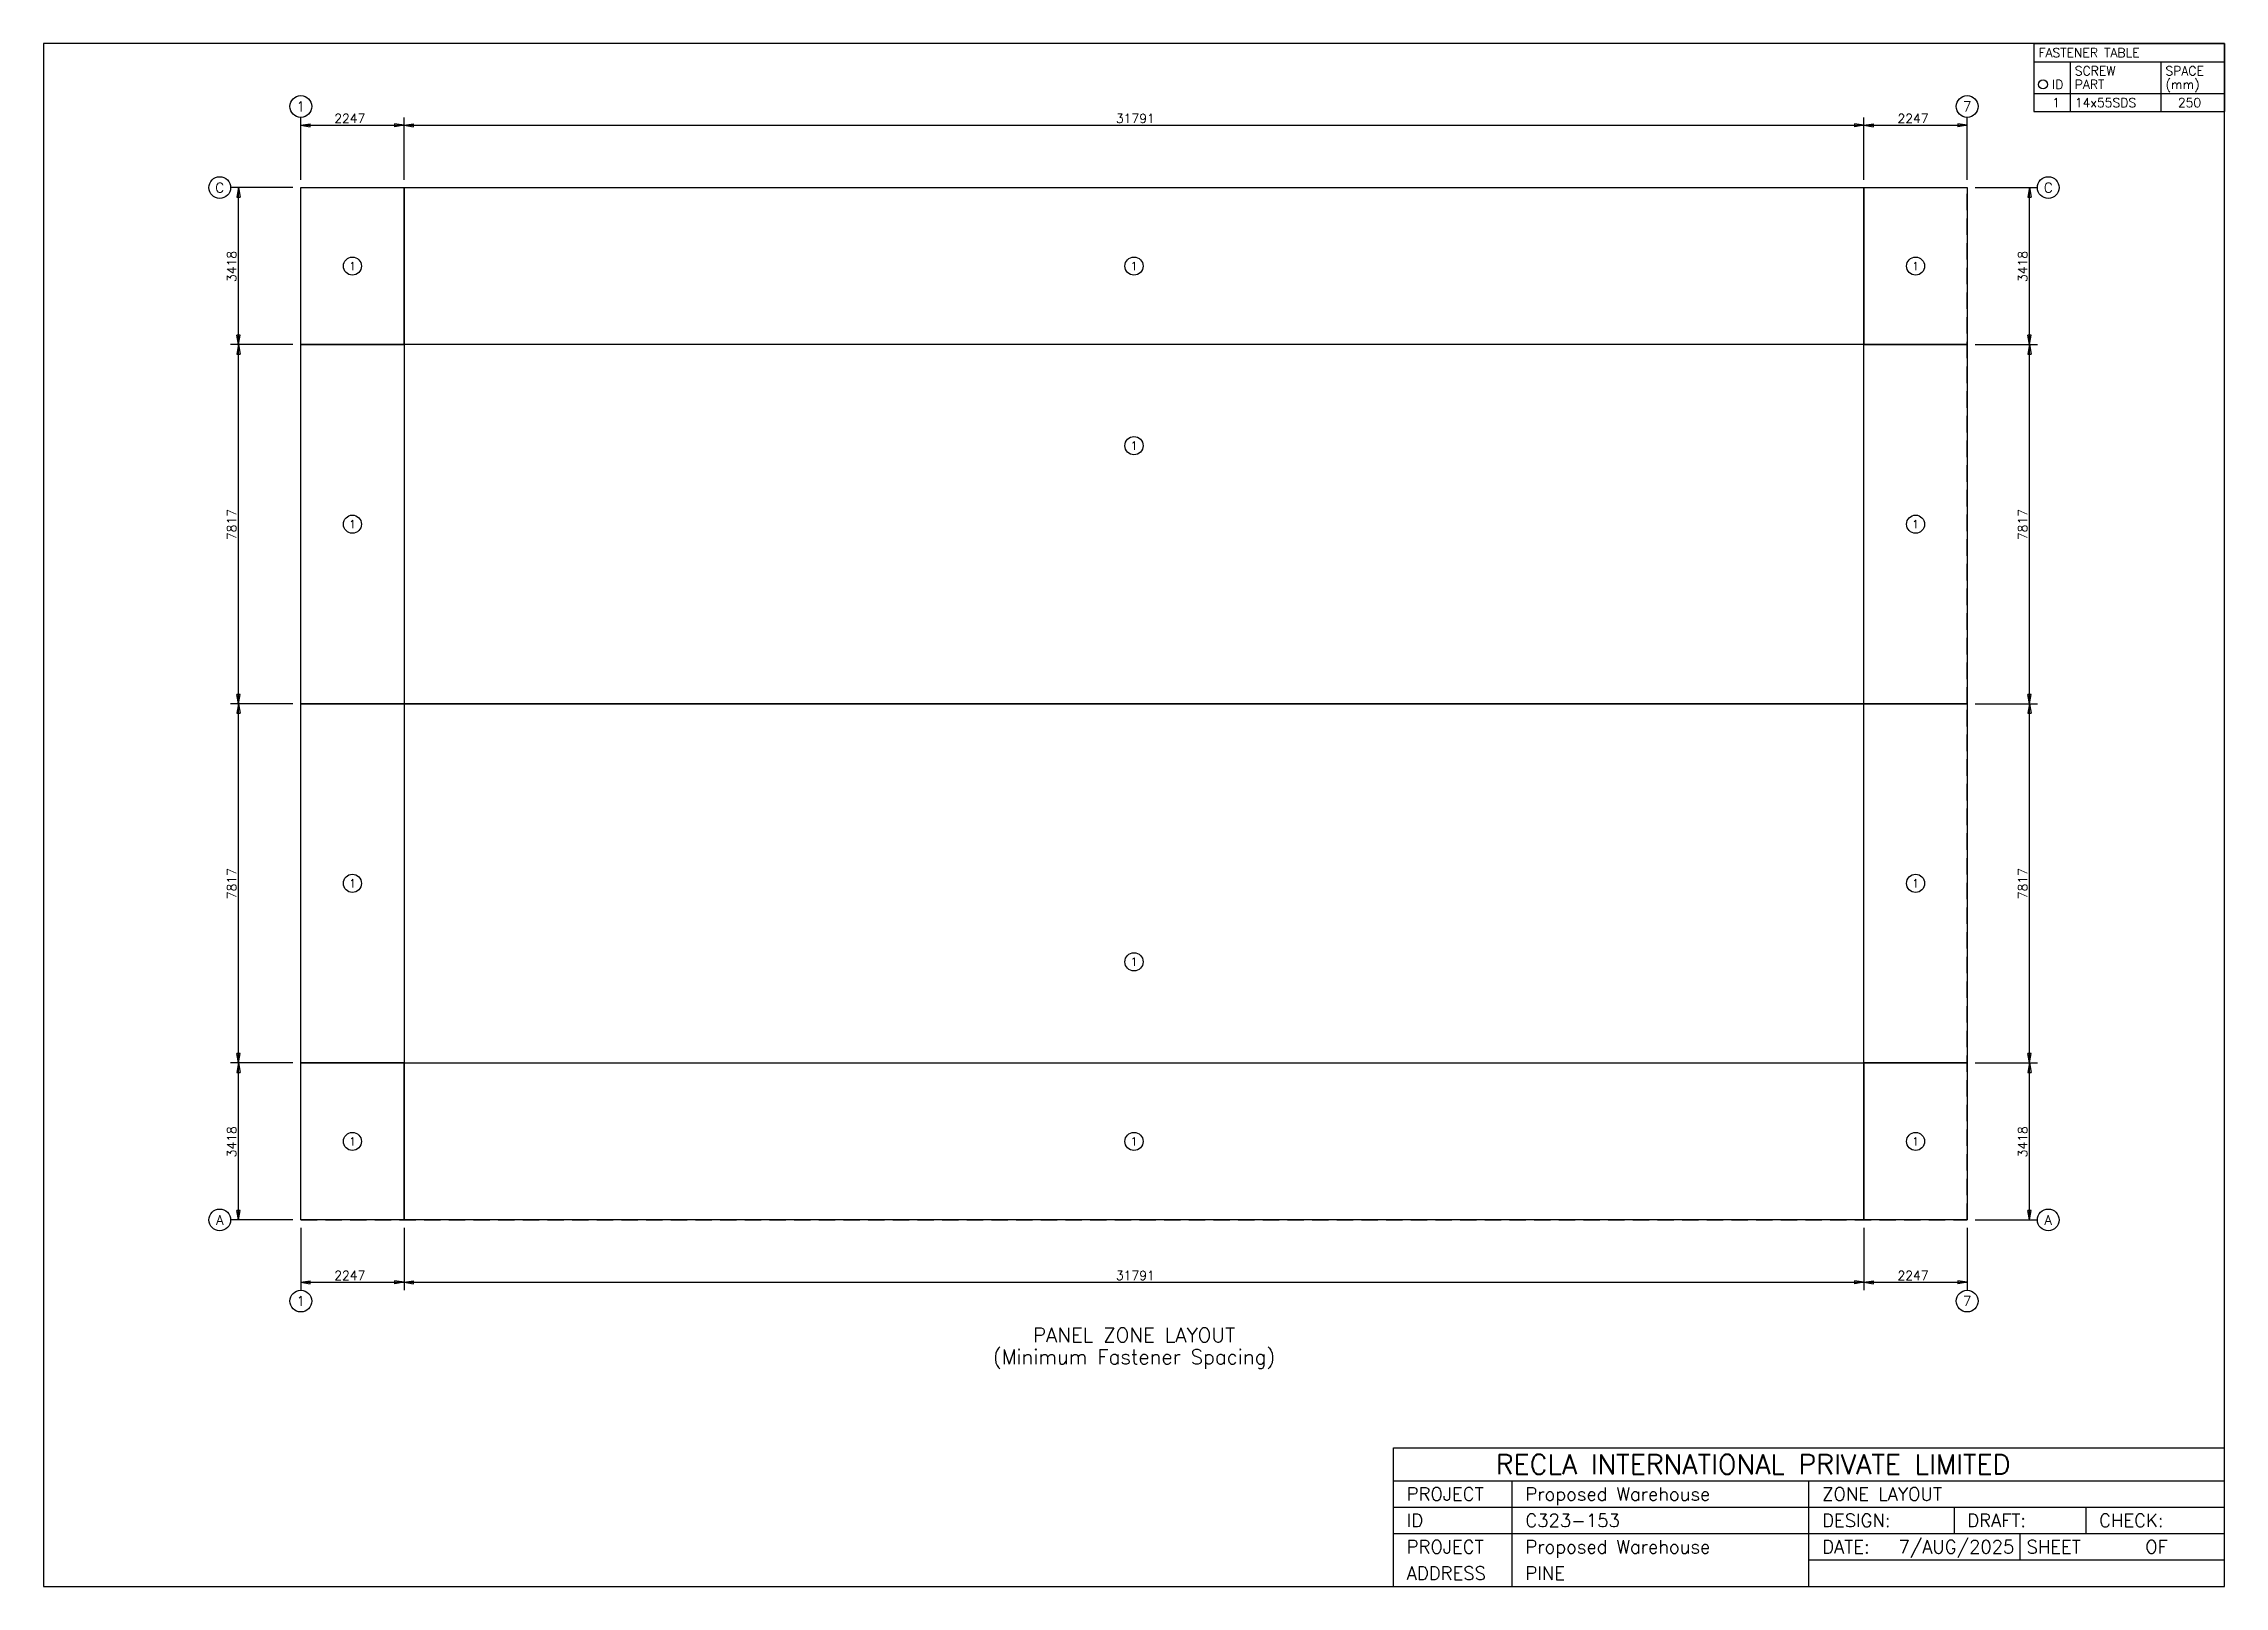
# Model space of a CAD drawing. Extents: x 0 to 47486, y 0 to 33579.
import ezdxf
from ezdxf.enums import TextEntityAlignment as Align

# ---------------------------------------------------------------- set-up
doc = ezdxf.new("R2010")
doc.units = 0
doc.linetypes.add('CONTIN', pattern=[0])
doc.linetypes.add('DASHED', pattern=[537.07, 358.97, -178.1])
doc.layers.get('0').update_dxf_attribs({"linetype": 'CONTIN'})
for name, color, linetype in [('1', 7, 'CONTIN'), ('11', 7, 'CONTIN'), ('12', 6, 'CONTIN'), ('13', 1, 'CONTIN'), ('14', 7, 'CONTIN'), ('15', 7, 'CONTIN'), ('2', 6, 'CONTIN'), ('21', 7, 'CONTIN'), ('22', 7, 'CONTIN'), ('5', 5, 'DASHED'), ('7', 7, 'CONTIN')]:
    doc.layers.add(name, color=color, linetype=linetype)
doc.styles.add('SIMPLEX', font='SIMPLEX')

# ---------------------------------------------------------------- blocks, each defined once
blk = doc.blocks.new('ARROW')
for p, q in [((0, 0), (-205.3324, 34.222065)), ((-205.3324, 34.222065), (-205.3324, -34.222065)), ((0, 0), (-205.3324, -34.222065))]:
    blk.add_line(p, q)
blk = doc.blocks.new('ZONE')
at = {"layer": '1'}
for p, q in [((0, 22470), (36285, 22470)), ((0, 11235), (0, 22470)), ((0, 22470), (2247, 22470)), ((0, 19052.3477), (0, 22470)), ((2247, 22470), (34038, 22470)), ((2247, 19052.3477), (2247, 22470)), ((2247, 22470), (2247, 19052.3477)), ((34038, 22470), (34038, 19052.3477)), ((34038, 22470), (36285, 22470)), ((34038, 19052.3477), (34038, 22470)), ((36285, 22470), (36285, 11235)), ((36285, 22470), (36285, 19052.3477)), ((0, 19052.3477), (2247, 19052.3477)), ((0, 11235), (0, 19052.3477)), ((2247, 19052.3477), (0, 19052.3477)), ((2247, 19052.3477), (2247, 11235)), ((34038, 19052.3477), (2247, 19052.3477)), ((34038, 19052.3477), (36285, 19052.3477)), ((34038, 11235), (34038, 19052.3477)), ((36285, 19052.3477), (34038, 19052.3477)), ((36285, 19052.3477), (36285, 11235)), ((36285, 11235), (0, 11235)), ((2247, 11235), (0, 11235)), ((0, 11235), (36285, 11235)), ((0, 0), (0, 11235)), ((0, 11235), (2247, 11235)), ((0, 3417.58984), (0, 11235)), ((2247, 11235), (2247, 3417.58984)), ((36285, 11235), (34038, 11235)), ((34038, 11235), (36285, 11235)), ((34038, 3417.58984), (34038, 11235)), ((36285, 11235), (36285, 0)), ((36285, 11235), (36285, 3417.58984)), ((2247, 3417.58984), (0, 3417.58984)), ((0, 3417.58984), (2247, 3417.58984)), ((0, 0), (0, 3417.58984)), ((2247, 3417.58984), (34038, 3417.58984)), ((2247, 0), (2247, 3417.58984)), ((2247, 3417.58984), (2247, 0)), ((36285, 3417.58984), (34038, 3417.58984)), ((34038, 3417.58984), (34038, 0)), ((34038, 3417.58984), (36285, 3417.58984)), ((34038, 0), (34038, 3417.58984)), ((36285, 3417.58984), (36285, 0)), ((36285, 0), (0, 0)), ((2247, 0), (0, 0)), ((34038, 0), (2247, 0)), ((36285, 0), (34038, 0))]:
    blk.add_line(p, q, dxfattribs=at)
at = {"layer": '12'}
for p, q in [((0, 22642.3066), (0, 23999.2246)), ((0, 23826.918), (2247, 23826.918)), ((2247, 22642.3066), (2247, 23999.2246)), ((2247, 23826.918), (34038, 23826.918)), ((34038, 22642.3066), (34038, 23999.2246)), ((34038, 23826.918), (36285, 23826.918)), ((36285, 22642.3066), (36285, 23999.2246)), ((-172.30692, 22470), (-1529.2239, 22470)), ((-1356.917, 19052.3477), (-1356.917, 22470)), ((36457.3047, 22470), (37814.2227, 22470)), ((37641.9141, 19052.3477), (37641.9141, 22470)), ((-172.30692, 19052.3477), (-1529.2239, 19052.3477)), ((-1356.917, 11235), (-1356.917, 19052.3477)), ((36457.3047, 19052.3477), (37814.2227, 19052.3477)), ((37641.9141, 11235), (37641.9141, 19052.3477)), ((-172.30692, 11235), (-1529.2239, 11235)), ((-1356.917, 3417.58984), (-1356.917, 11235)), ((36457.3047, 11235), (37814.2227, 11235)), ((37641.9141, 3417.58984), (37641.9141, 11235)), ((-172.30692, 3417.58984), (-1529.2239, 3417.58984)), ((-1356.917, 0), (-1356.917, 3417.58984)), ((36457.3047, 3417.58984), (37814.2227, 3417.58984)), ((37641.9141, 0), (37641.9141, 3417.58984)), ((-172.30692, 0), (-1529.2239, 0)), ((36457.3047, 0), (37814.2227, 0)), ((0, -172.30692), (0, -1529.2239)), ((2247, -172.30692), (2247, -1529.2239)), ((34038, -172.30692), (34038, -1529.2239)), ((36285, -172.30692), (36285, -1529.2239)), ((0, -1356.917), (2247, -1356.917)), ((2247, -1356.917), (34038, -1356.917)), ((34038, -1356.917), (36285, -1356.917))]:
    blk.add_line(p, q, dxfattribs=at)
at = {"layer": '13'}
for centre in [(0, 24236.1465), (36285, 24236.1465), (-1766.1458, 22470), (38051.1445, 22470), (-1766.1458, 0), (38051.1445, 0), (0, -1766.1458), (36285, -1766.1458)]:
    blk.add_circle(centre, 236.922, dxfattribs=at)
at = {"layer": '5'}
for p, q in [((0, 22470), (36285, 22470)), ((0, 11235), (0, 22470)), ((0, 11235), (0, 22470)), ((36285, 11235), (36285, 22470)), ((36285, 11235), (36285, 22470)), ((0, 0), (0, 11235)), ((0, 0), (0, 11235)), ((0, 11235), (36285, 11235)), ((36285, 0), (36285, 11235)), ((36285, 0), (36285, 11235)), ((0, 0), (36285, 0))]:
    blk.add_line(p, q, dxfattribs=at)
at = {"layer": '7'}
for centre in [(1123.5, 20761.1719), (18142.5, 20761.1719), (35161.5, 20761.1719), (18142.5, 16852.5), (1123.5, 15143.6738), (35161.5, 15143.6738), (1123.5, 7326.2959), (35161.5, 7326.2959), (18142.5, 5617.5), (1123.5, 1708.79492), (18142.5, 1708.79492), (35161.5, 1708.79492)]:
    blk.add_circle(centre, 197.435, dxfattribs=at)
at = {"layer": '2'}
for p, rotation in [((0, 23826.918), 180), ((2247, 23826.918), 180), ((34038, 23826.918), 180), ((-1356.917, 22470), 90), ((37641.9141, 22470), 90), ((-1356.917, 19052.3477), 270), ((-1356.917, 19052.3477), 90), ((37641.9141, 19052.3477), 270), ((37641.9141, 19052.3477), 90), ((-1356.917, 11235), 270), ((37641.9141, 11235), 270), ((-1356.917, 11235), 90), ((37641.9141, 11235), 90), ((-1356.917, 3417.58984), 270), ((-1356.917, 3417.58984), 90), ((37641.9141, 3417.58984), 270), ((37641.9141, 3417.58984), 90), ((-1356.917, 0), 270), ((37641.9141, 0), 270), ((0, -1356.917), 180), ((2247, -1356.917), 180), ((34038, -1356.917), 180)]:
    blk.add_blockref('ARROW', p, dxfattribs=dict(at, rotation=rotation))
for p in [(2247, 23826.918), (34038, 23826.918), (36285, 23826.918), (2247, -1356.917), (34038, -1356.917), (36285, -1356.917)]:
    blk.add_blockref('ARROW', p, dxfattribs=at)
at = {"layer": '11', "style": 'SIMPLEX'}
for s, p in [('2247', (728.63, 23876.2754)), ('31791', (17747.6289, 23876.2754)), ('2247', (34766.6289, 23876.2754)), ('2247', (728.63, -1307.5582)), ('31791', (17747.6289, -1307.5582)), ('2247', (34766.6289, -1307.5582))]:
    blk.add_text(s, height=197.434998, dxfattribs=at).set_placement(p)
for s, p in [('3418', (-1406.2756, 20415.6621)), ('3418', (37592.5586, 20415.6621)), ('7817', (-1406.2754, 14798.1631)), ('7817', (37592.5586, 14798.1631)), ('7817', (-1406.2754, 6980.78418)), ('7817', (37592.5586, 6980.78418)), ('3418', (-1406.2756, 1363.28357)), ('3418', (37592.5586, 1363.28357))]:
    blk.add_text(s, height=197.434998, rotation=90, dxfattribs=at).set_placement(p)
at = {"layer": '13', "style": 'SIMPLEX'}
for s, p in [('1', (0, 24129.5313)), ('7', (36285, 24129.5313)), ('C', (-1766.1458, 22363.3848)), ('C', (38051.1445, 22363.3848)), ('A', (-1766.1458, -106.61489)), ('A', (38051.1445, -106.61489)), ('1', (0, -1872.7606)), ('7', (36285, -1872.7606))]:
    blk.add_text(s, height=213.22978, dxfattribs=at).set_placement(p, align=Align.CENTER)
at = {"layer": '15', "style": 'SIMPLEX'}
for s, p in [('PANEL ZONE LAYOUT', (18142.5, -2663.5776)), ('(Minimum Fastener Spacing)', (18142.5, -3137.4216))]:
    blk.add_text(s, height=315.895996, dxfattribs=at).set_placement(p, align=Align.CENTER)
at = {"layer": '7', "style": 'SIMPLEX'}
for p in [(1123.5, 20761.1719), (18142.5, 20761.1719), (35161.5, 20761.1719), (18142.5, 16852.5), (1123.5, 15143.6738), (35161.5, 15143.6738), (1123.5, 7326.2959), (35161.5, 7326.2959), (18142.5, 5617.5), (1123.5, 1708.79492), (18142.5, 1708.79492), (35161.5, 1708.79492)]:
    blk.add_text('1', height=177.6915, dxfattribs=at).set_placement(p, align=Align.MIDDLE_CENTER)
blk = doc.blocks.new('CIRCLE')
at = {"layer": '1'}
blk.add_circle((0, 0), 25.4, dxfattribs=at)
blk = doc.blocks.new('SCREW')
at = {"layer": '21'}
for p, q in [((-4146.1353, 0), (-4146.1353, -1480.7625)), ((-4146.1353, 0), (0, 0)), ((0, 0), (0, -1480.7625)), ((-4146.1353, -394.87), (0, -394.87)), ((-4146.1353, -394.87), (-4146.1353, -1480.7625)), ((-3356.3953, -394.87), (-3356.3953, -1480.7625)), ((-1382.0449, -394.87), (-1382.0449, -1480.7625)), ((-4146.1353, -1085.8926), (0, -1085.8926)), ((-4146.1353, -1480.7625), (0, -1480.7625))]:
    blk.add_line(p, q, dxfattribs=at)
at = {"layer": '21', "xscale": 3.88651584, "yscale": 3.88651584, "zscale": 3.88651584}
blk.add_blockref('CIRCLE', (-3948.7, -888.45746), dxfattribs=at)
at = {"layer": '21', "style": 'SIMPLEX'}
for s, height, p in [('FASTENER TABLE', 197.434998, (-4047.4175, -296.1525)), ('ID', 197.434998, (-3751.2651, -987.17499)), ('SCREW', 197.434998, (-3257.6775, -691.02258)), ('PART', 197.434998, (-3257.6775, -987.17499)), ('SPACE', 197.434998, (-1283.3275, -691.02258)), ('(mm)', 197.434998, (-1283.3275, -987.17499)), ('1', 197.435, (-3751.2651, -1382.045)), ('14x55SDS', 197.434998, (-3257.6775, -1382.045)), ('  250', 197.434998, (-1283.3275, -1382.045))]:
    blk.add_text(s, height=height, dxfattribs=at).set_placement(p)

msp = doc.modelspace()

# ---------------------------------------------------------------- linework, layer by layer
for p, q in [((29393.9297, 0), (29393.9297, 3015.37085)), ((29393.9297, 3015.37085), (47486.1563, 3015.37085)), ((47486.1563, 0), (47486.1563, 3015.37085)), ((29393.9297, 2297.42554), (47486.1563, 2297.42554)), ((31978.5313, 0), (31978.5313, 2297.42554)), ((38440.0391, 0), (38440.0391, 2297.42554)), ((29393.9297, 1723.06897), (47486.1563, 1723.06897)), ((41599, 1723.06897), (41599, 1148.71277)), ((44470.7852, 1723.06897), (44470.7852, 1148.71277)), ((29393.9297, 1148.71277), (47486.1563, 1148.71277)), ((43034.8906, 1148.71277), (43034.8906, 574.356445)), ((38440.0391, 574.356445), (47486.1563, 574.356445)), ((29393.9297, 0), (47486.1563, 0))]:
    msp.add_line(p, q)
at = {"layer": '22'}
for p, q in [((47486.1563, 33579.4961), (0, 33579.4961)), ((0, 33579.4961), (0, 0)), ((47486.1563, 0), (47486.1563, 33579.4961)), ((0, 0), (47486.1563, 0))]:
    msp.add_line(p, q, dxfattribs=at)

# ---------------------------------------------------------------- block references
for name, p in [('SCREW', (47486.1563, 33579.4961)), ('ZONE', (5600.57813, 7975.80908))]:
    msp.add_blockref(name, p)

# ---------------------------------------------------------------- texts
at = {"layer": '14', "style": 'SIMPLEX'}
for s, height, p in [('RECLA INTERNATIONAL PRIVATE LIMITED', 430.767242, (31619.5625, 2441.01465)), ('PROJECT', 287.178223, (29681.1113, 1866.65808)), ('Proposed Warehouse', 287.178223, (32265.7129, 1866.65808)), ('ZONE LAYOUT', 287.178223, (38727.2188, 1866.65808)), ('ID', 287.178223, (29681.1113, 1292.30176)), ('C323-153', 287.178223, (32265.7129, 1292.30176)), ('DESIGN:', 287.178223, (38727.2188, 1292.30176)), ('DRAFT:', 287.178223, (41886.1797, 1292.30176)), ('CHECK:', 287.178223, (44757.9609, 1292.30176)), ('PROJECT', 287.178223, (29681.1113, 717.945435)), ('Proposed Warehouse', 287.178223, (32265.7129, 717.945435)), ('DATE:', 287.178223, (38727.2188, 717.945435)), (' 7/AUG/2025', 287.178223, (40191.8281, 717.945435)), ('SHEET', 287.178223, (43178.4844, 717.945435)), ('OF', 287.178223, (45763.0898, 717.945435)), ('ADDRESS', 287.178223, (29681.1113, 143.589111)), ('PINE', 287.178223, (32265.7129, 143.589111))]:
    msp.add_text(s, height=height, dxfattribs=at).set_placement(p)

doc.saveas('drawing.dxf')
